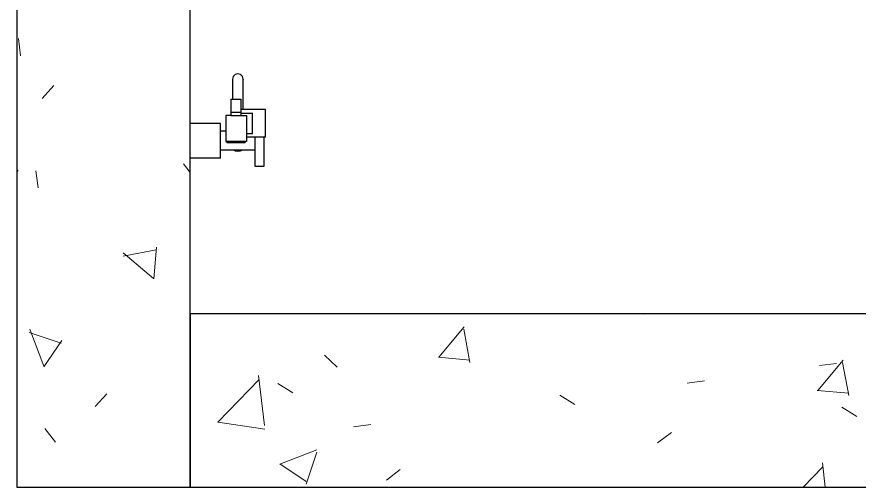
# Model space of a CAD drawing. Header units: millimetres. Extents: x 138979 to 257434, y 2210 to 57479.
# Drawn here: x 222458 to 223430, y 20392 to 20935 of the extents above; entities that cross this region are included whole.
import ezdxf

# ---------------------------------------------------------------- set-up
doc = ezdxf.new("R2010")
doc.units = ezdxf.units.MM
doc.layers.add('GAR-Sanitary Ware', color=8, linetype='Continuous')
doc.layers.add('WALL-FILL-4', color=254, linetype='Continuous', lineweight=9)
doc.layers.add('WALL-RETCUT-1', color=1, linetype='Continuous', lineweight=25)

# ---------------------------------------------------------------- blocks, each defined once
blk = doc.blocks.new('Hand Spray Bidet')
at = {"layer": 'GAR-Sanitary Ware'}
for p, q in [((223938.9818877899, 21045.18091597411), (223939.1863328321, 21046.71992375818)), ((223938.9818877899, 21045.099799975), (223938.9818877899, 21045.18091597411)), ((223938.9926677886, 21044.9375350183), (223938.9818877899, 21045.099799975)), ((223938.9926677886, 21044.9375350183), (223938.9818877899, 21044.85651786783)), ((223938.9818877899, 21009.94603285677), (223938.9818877899, 21044.85651786783)), ((223939.1863328321, 21046.71992375818), (223939.7857353671, 21048.1540507051)), ((223939.7857353671, 21048.1540507051), (223940.7392471027, 21049.38556343343)), ((223940.7392471027, 21049.38556343343), (223941.9818877899, 21050.33053638593)), ((223941.9818877899, 21050.33053638593), (223943.4289735192, 21050.9245712175)), ((223943.4289735192, 21050.9245712175), (223944.9818877899, 21051.12718543609)), ((223944.9818877899, 21051.12718543609), (223946.5348020605, 21050.92457121751)), ((223946.5348020605, 21050.92457121751), (223947.9818877898, 21050.33053638593)), ((223947.9818877898, 21050.33053638593), (223949.2245284769, 21049.38556343343)), ((223949.2245284769, 21049.38556343343), (223950.1780402125, 21048.1540507051)), ((223950.1780402125, 21048.1540507051), (223950.7774427476, 21046.71992375818)), ((223950.7774427476, 21046.71992375818), (223950.9818877899, 21045.18091597411)), ((223950.971107791, 21044.9375350183), (223950.9818877899, 21045.099799975)), ((223950.971107791, 21044.9375350183), (223950.9818877899, 21044.85651786783)), ((223950.9818877899, 21045.099799975), (223950.9818877899, 21045.18091597411)), ((223950.9818877899, 21044.85651786783), (223950.9818877899, 21022.00508689412)), ((223950.9818877899, 21022.00508689412), (223940.9818877898, 21022.00508689413)), ((223940.9818877898, 21009.94603285677), (223940.9818877898, 21022.00508689413)), ((223952.9818877898, 21022.00508689412), (223950.9818877899, 21022.00508689412)), ((223952.9818877898, 21022.00508689412), (223952.9818877898, 21006.94603285676)), ((223912.9818877899, 21009.94603285677), (223938.9818877899, 21009.94603285677)), ((223912.9818877899, 20977.94603285677), (223912.9818877899, 21009.94603285677)), ((223940.9818877898, 21005.6416270476), (223927.9818877899, 21005.6416270476)), ((223927.9818877899, 20982.25043866594), (223927.9818877899, 21005.6416270476)), ((223938.9818877899, 21009.94603285677), (223940.9818877898, 21009.94603285677)), ((223940.9818877898, 21006.94603285676), (223940.9818877898, 21009.94603285677)), ((223952.9818877898, 21006.94603285676), (223940.9818877898, 21006.94603285676)), ((223940.9818877898, 21005.6416270476), (223940.9818877898, 21006.94603285676)), ((223940.9818877898, 21002.94603285676), (223940.9818877898, 21005.6416270476)), ((223952.9818877898, 21006.94603285676), (223952.9818877898, 21002.94603285676)), ((223934.9818877898, 21002.94603285676), (223934.9818877898, 20982.25043866594)), ((223940.9818877898, 21002.94603285676), (223934.9818877898, 21002.94603285676)), ((223952.9818877898, 21002.94603285676), (223940.9818877898, 21002.94603285676)), ((223952.9818877898, 21002.94603285676), (223958.9818877898, 21002.94603285676)), ((223958.9818877898, 21002.94603285676), (223958.9818877898, 20984.93952300746)), ((223964.9885878079, 20994.01718365268), (223999.9885878079, 20994.01718365268)), ((223964.9885878079, 20984.93952300746), (223964.9885878079, 20994.01718365268)), ((223999.9885878079, 20953.86186236224), (223999.9885878079, 20994.01718365268)), ((223912.9818877899, 20977.94603285677), (223914.9885878079, 20977.94603285677)), ((223914.9885878079, 20977.94603285677), (223924.9885878079, 20977.94603285677)), ((223914.9885878079, 20977.94603285677), (223914.9885878079, 20944.12237393678)), ((223924.9885878079, 20977.94603285677), (223934.9818877898, 20977.94603285677)), ((223924.9885878079, 20962.93952300746), (223924.9885878079, 20977.94603285677)), ((223934.9818877898, 20982.25043866594), (223927.9818877899, 20982.25043866594)), ((223934.9818877898, 20982.25043866594), (223934.9818877898, 20977.94603285677)), ((223934.9818877898, 20977.94603285677), (223934.9818877898, 20972.94603285676)), ((223958.9818877898, 20984.93952300746), (223964.9885878079, 20984.93952300746)), ((223958.9818877898, 20984.93952300746), (223958.9818877898, 20972.94603285676)), ((223964.9885878079, 20962.93952300746), (223964.9885878079, 20984.93952300746)), ((223934.9818877898, 20972.94603285676), (223936.3924550966, 20972.94603285676)), ((223936.3924550966, 20972.94603285676), (223936.3924550966, 20971.94603285676)), ((223936.3924550966, 20972.94603285676), (223957.571320483, 20972.94603285676)), ((223957.571320483, 20971.94603285676), (223936.3924550966, 20971.94603285676)), ((223957.571320483, 20972.94603285676), (223957.571320483, 20971.94603285676)), ((223958.9818877898, 20972.94603285676), (223957.571320483, 20972.94603285676)), ((223924.9885878079, 20962.93952300746), (223940.3886267281, 20962.93952300746)), ((223924.9885878079, 20944.12237393678), (223924.9885878079, 20962.93952300746)), ((223941.8760592486, 20962.32340828436), (223940.3886267281, 20962.93952300746)), ((223940.3886267281, 20962.93952300746), (223949.5885488876, 20962.93952300746)), ((223943.0231856192, 20962.17238623262), (223941.8760592486, 20962.32340828436)), ((223943.0231856192, 20962.17238623262), (223943.4289735192, 20962.00579141326)), ((223944.9885878079, 20961.91363612572), (223943.0231856192, 20962.17238623262)), ((223943.4289735192, 20962.00579141326), (223944.9818877898, 20961.80315631662)), ((223944.9818877898, 20961.80315631662), (223946.5348020605, 20962.00579141326)), ((223946.9342644464, 20962.16978931468), (223944.9885878079, 20961.91363612572)), ((223946.5348020605, 20962.00579141326), (223946.9342644464, 20962.16978931468)), ((223948.1011163671, 20962.32340828436), (223946.9342644464, 20962.16978931468)), ((223949.5885488876, 20962.93952300746), (223948.1011163671, 20962.32340828436)), ((223949.5885488876, 20962.93952300746), (223964.9885878079, 20962.93952300746)), ((223964.9885878079, 20953.86186236224), (223964.9885878079, 20962.93952300746)), ((223964.9885878079, 20953.86186236224), (223999.9885878079, 20953.86186236224)), ((223914.9885878079, 20944.12237393678), (223924.9885878079, 20944.12237393678))]:
    blk.add_line(p, q, dxfattribs=at)
blk = doc.blocks.new('TYPE E1')
at = {"layer": 'WALL-FILL-4'}
h = blk.add_hatch(dxfattribs=at)
h.set_pattern_fill('FP_118', color=256, angle=-669.9999999999894, style=0, pattern_type=2)
h.set_pattern_definition([(230.0000000000106, (184316.5223838543, 1121.855523279635), (-437.2423356398183, 38.25359748097581), [45.71999999999998, -502.9199999999999]), (175.0000000000105, (184316.5223838543, 1121.855523279635), (84.58275246487918, -458.5367433592045), [36.576, -402.336]), (280.4510000000106, (184280.0851189853, 1125.043879269389), (-352.6619677193107, -420.2802474508455), [38.85599999999999, -427.4159999999999]), (226.1840000000106, (184316.5219631777, 999.936057074694), (-650.5898997999443, 100.9032807707381), [68.58, -754.38]), (276.6360000000105, (184262.3065907802, 1008.34414578299), (-569.7659014887122, -593.8263051682328), [58.284, -641.124]), (171.1840000000106, (184316.5219631777, 999.936057074694), (-569.7724680655601, -593.8202659361503), [54.86399999999998, -603.5039999999997]), (201.0000000000106, (184255.5623352439, 1030.416133964201), (-363.8750514784351, 245.4366409230011), [45.71999999999989, -502.9199999999991]), (146.0000000000107, (184255.5623352439, 1030.416133964201), (-148.3252822270909, -442.0518042913679), [36.57599999999999, -402.336]), (251.4510000000107, (184225.2393255499, 1050.869588147616), (-512.2010140895475, -196.6114722966063), [38.85599999999977, -427.4159999999981]), (217.5000000000106, (184316.5223838543, 1121.855523279635), (-7.412779136772748, -202.9317907215856), [20.117, -377.3419999999999, 20.117, -792.1749999999998]), (217.5000000000106, (184316.5223838543, 1121.855523279635), (-7.412779136772748, -202.9317907215856), [-417.5759999999999, -388.3149999999999, 20.117, -383.743]), (187.5000000000106, (184316.5223838543, 1121.855523279635), (-160.3671524774818, -240.4330518590656), [20.11699999999994, -212.7499999999995, 20.11699999999994, -522.121999999998]), (187.5000000000106, (184316.5223838543, 1121.855523279635), (-160.3671524774818, -240.4330518590656), [-252.9839999999995, -368.1979999999991, 20.11699999999994, -133.8069999999995]), (147.5000000000106, (184452.4626121051, 1121.855922241462), (-325.4178302330253, 13.7490992952259), [20.11699999999999, -132.2829999999999, 20.11699999999999, -1086.306999999999]), (147.5000000000106, (184452.4626121051, 1121.855922241462), (-325.4178302330253, 13.7490992952259), [-172.5169999999999, -455.3709999999998, 20.11699999999999, -610.8189999999995]), (137.5000000000106, (184513.4229879952, 1121.856477948604), (-355.5100278052479, -61.02439917698348), [20.11699999999999, -178.0029999999999, 20.11699999999999, -743.7119999999995]), (137.5000000000106, (184513.4229879952, 1121.856477948604), (-355.5100278052479, -61.02439917698348), [-218.2369999999999, -295.6559999999998, 20.11699999999999, -427.9389999999998])])
h.paths.add_polyline_path([(187691.524389016, 921.8561010442827), (187691.524389016, 1121.85610107781), (180316.522696652, 1121.856101074722), (180316.522696652, 921.8561010747217)])
h = blk.add_hatch(dxfattribs=at)
h.set_pattern_fill('FP_118', color=256, angle=-579.9999999999893, style=0, pattern_type=2)
h.set_pattern_definition([(320.0000000000106, (187691.5249667806, -7753.145904083907), (-38.25359748097573, -437.2423356398183), [45.72, -502.92]), (265.0000000000106, (187691.5249667806, -7753.145904083907), (458.5367433592045, 84.58275246487926), [36.576, -402.336]), (10.45100000001061, (187688.3366107908, -7789.583168952897), (420.2802474508456, -352.6619677193106), [38.856, -427.416]), (316.1840000000106, (187813.4444329855, -7753.146324760452), (-100.903280770738, -650.5898997999443), [68.57999999999998, -754.3799999999999]), (6.636000000010616, (187805.0363442772, -7807.361697158016), (593.8263051682329, -569.7659014887121), [58.284, -641.124]), (261.1840000000107, (187813.4444329855, -7753.146324760452), (593.8202659361505, -569.77246806556), [54.86399999999986, -603.5039999999977]), (291.0000000000106, (187782.964356096, -7814.105952694252), (-245.4366409230011, -363.8750514784352), [45.71999999999989, -502.9199999999991]), (236.0000000000107, (187782.964356096, -7814.105952694252), (442.0518042913679, -148.3252822270908), [36.57599999999989, -402.3359999999991]), (341.4510000000107, (187762.5109019126, -7844.428962388247), (196.6114722966064, -512.2010140895475), [38.8559999999998, -427.4159999999983]), (307.5000000000106, (187691.5249667806, -7753.145904083907), (202.9317907215856, -7.412779136772711), [20.117, -377.342, 20.117, -792.175]), (307.5000000000106, (187691.5249667806, -7753.145904083907), (202.9317907215856, -7.412779136772711), [-417.576, -388.315, 20.117, -383.7430000000001]), (277.5000000000106, (187691.5249667806, -7753.145904083907), (240.4330518590656, -160.3671524774818), [20.11699999999994, -212.7499999999995, 20.11699999999994, -522.121999999998]), (277.5000000000106, (187691.5249667806, -7753.145904083907), (240.4330518590656, -160.3671524774818), [-252.9839999999995, -368.1979999999991, 20.11699999999994, -133.8069999999995]), (237.5000000000106, (187691.5245678187, -7617.205675833098), (-13.74909929522584, -325.4178302330253), [20.11699999999993, -132.2829999999994, 20.11699999999993, -1086.306999999995]), (237.5000000000106, (187691.5245678187, -7617.205675833098), (-13.74909929522584, -325.4178302330253), [-172.5169999999994, -455.3709999999988, 20.11699999999993, -610.8189999999977]), (227.5000000000107, (187691.5240121116, -7556.245299942962), (61.02439917698354, -355.5100278052479), [20.11699999999999, -178.0029999999999, 20.11699999999999, -743.7119999999995]), (227.5000000000107, (187691.5240121116, -7556.245299942962), (61.02439917698354, -355.5100278052479), [-218.2369999999999, -295.6559999999998, 20.11699999999999, -427.9389999999998])])
h.paths.add_polyline_path([(187891.5243890155, 1121.857918506783), (187691.5243890155, 1121.854283648838), (187691.5243890188, -8003.143898926846), (187891.5243890188, -8003.143898926846)])
at = {"layer": 'WALL-RETCUT-1'}
for points in [[(180316.5226966566, 1121.856101077516), (180316.5226966566, 921.8561010775156), (187691.524389016, 921.8561010442827), (187691.524389016, 1121.85610107781)], [(187691.524389016, -8003.14389892219), (187891.524389016, -8003.14389892219), (187891.524389016, 1121.85610107781), (187691.524389016, 1121.85610107781)]]:
    blk.add_lwpolyline(points, close=True, dxfattribs=at)
at = {"layer": 'GAR-Sanitary Ware', "xscale": -1, "rotation": 180}
blk.add_blockref('Hand Spray Bidet', (-36308.46419879189, 21696.03620339834), dxfattribs=at)

msp = doc.modelspace()

# ---------------------------------------------------------------- block references
at = {"rotation": 180}
msp.add_blockref('TYPE E1', (410350.0075635011, 21514.07411434476), dxfattribs=at)

doc.saveas('drawing.dxf')
